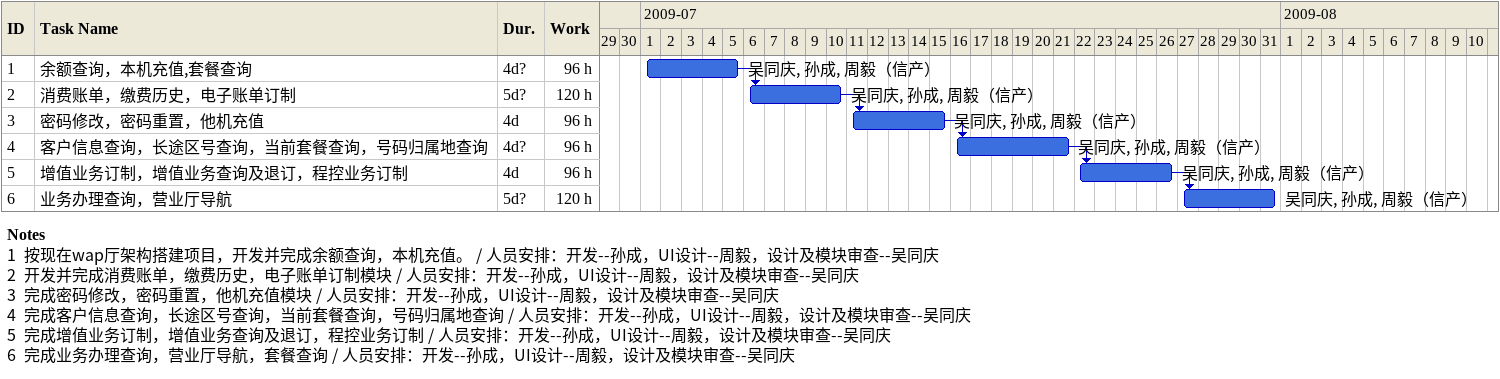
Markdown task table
| ID | Task | Duration | Start | Finish | Predecessors | Resources | Work (h) |
|---|---|---|---|---|---|---|---|
| 1 | 余额查询，本机充值,套餐查询 | 4d? | 2009-07-01 | 2009-07-05 |  | 吴同庆, 孙成, 周毅（信产） | 96 |
| 2 | 消费账单，缴费历史，电子账单订制 | 5d? | 2009-07-06 | 2009-07-10 | 1 | 吴同庆, 孙成, 周毅（信产） | 120 |
| 3 | 密码修改，密码重置，他机充值 | 4d | 2009-07-11 | 2009-07-15 | 2 | 吴同庆, 孙成, 周毅（信产） | 96 |
| 4 | 客户信息查询，长途区号查询，当前套餐查询，号码归属地查询 | 4d? | 2009-07-16 | 2009-07-21 | 3 | 吴同庆, 孙成, 周毅（信产） | 96 |
| 5 | 增值业务订制，增值业务查询及退订，程控业务订制 | 4d | 2009-07-22 | 2009-07-26 | 4 | 吴同庆, 孙成, 周毅（信产） | 96 |
| 6 | 业务办理查询，营业厅导航 | 5d? | 2009-07-27 | 2009-07-31 | 5 | 吴同庆, 孙成, 周毅（信产） | 120 |

Notes
- 1: 按现在wap厅架构搭建项目，开发并完成余额查询，本机充值。 / 人员安排：开发--孙成，UI设计--周毅，设计及模块审查--吴同庆
- 2: 开发并完成消费账单，缴费历史，电子账单订制模块 / 人员安排：开发--孙成，UI设计--周毅，设计及模块审查--吴同庆
- 3: 完成密码修改，密码重置，他机充值模块 / 人员安排：开发--孙成，UI设计--周毅，设计及模块审查--吴同庆
- 4: 完成客户信息查询，长途区号查询，当前套餐查询，号码归属地查询 / 人员安排：开发--孙成，UI设计--周毅，设计及模块审查--吴同庆
- 5: 完成增值业务订制，增值业务查询及退订，程控业务订制 / 人员安排：开发--孙成，UI设计--周毅，设计及模块审查--吴同庆
- 6: 完成业务办理查询，营业厅导航，套餐查询 / 人员安排：开发--孙成，UI设计--周毅，设计及模块审查--吴同庆
